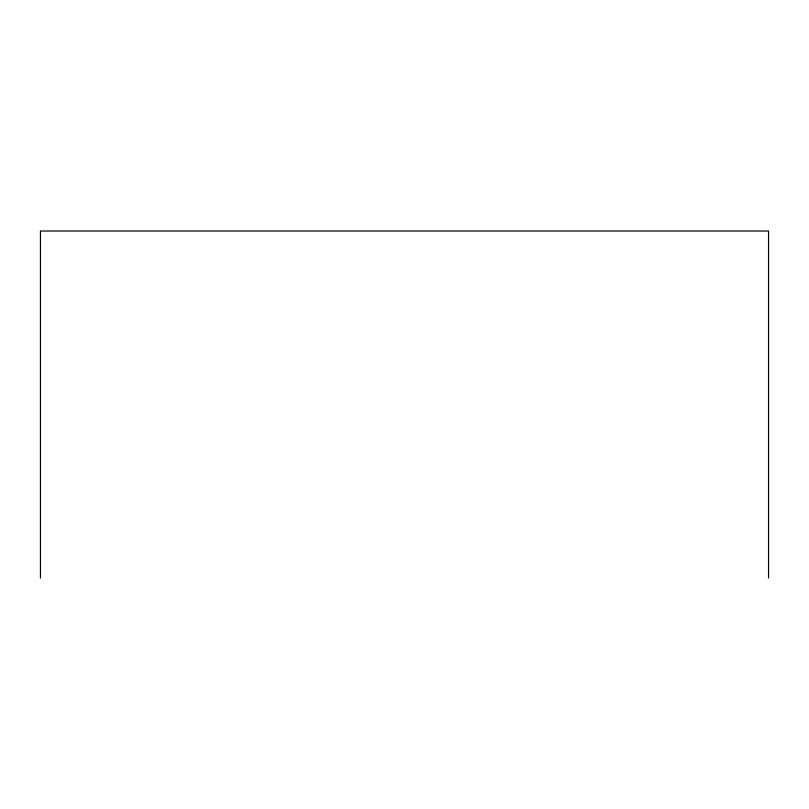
<?xml version="1.0" encoding="UTF-8"?>
<svg xmlns="http://www.w3.org/2000/svg" width="809" height="809" viewBox="0 0 809 809"><rect width="100%" height="100%" fill="white"/><g stroke="black" fill="none" stroke-linecap="round" stroke-linejoin="round"><path stroke-width="1.21" d="M768.55 577.98L768.55 231.02L40.45 231.02L40.45 577.98"/></g></svg>
